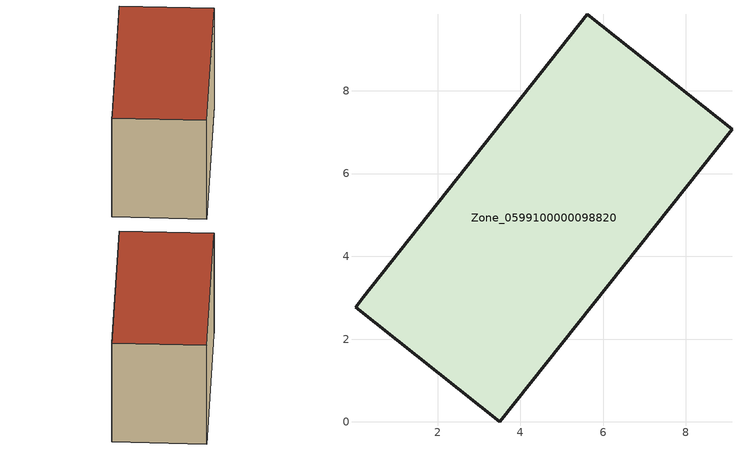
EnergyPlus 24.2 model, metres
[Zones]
Zone_0599100000098820
 floor ground (C_G): 3.51,0 0.02,2.78 0.21,3.01 5.62,9.85 9.11,7.07 z0.54
 wall outside (C_F): 9.11,7.07 5.62,9.85 0.21,3.01 0.02,2.78 3.51,0 9.11,7.07 z0.54:6.23
 roof outside (C_R): 0.02,2.78 3.51,0 9.11,7.07 5.62,9.85 0.21,3.01 z6.23
[BUILDING]
Pand.0599100000098820: North Axis=0; Terrain=City; Loads Convergence Tolerance Value=0.04; Temperature Convergence Tolerance Value=0.4; Solar Distribution=FullExterior; Maximum Number of Warmup Days=25; Minimum Number of Warmup Days=1
[Site:Location]
Rotterdam.The.Hague.AP_ZH_NLD Design_Conditions: Latitude=51.96; Longitude=4.45; Time Zone=1; Elevation=-4.5
[SITE:GROUNDTEMPERATURE:BUILDINGSURFACE]
18, 18, 18, 18, 18, 18, 18, 18, 18, 18, 18, 18
[MATERIAL] Thermal Absorptance=0.9; Solar Absorptance=0.7; Visible Absorptance=0.7
Name | Roughness | Thickness | Conductivity | Density | Specific Heat
G.TC.1946-1964 | MediumSmooth | 0.15 | 1 | 540 | 1210
F.TC.1946-1964 | Rough | 0.3 | 0.857143 | 1920 | 840
R.TC.1946-1964 | MediumRough | 0.2 | 0.235294 | 1500 | 1000
[CONSTRUCTION]
C_G: G.TC.1946-1964
C_F: F.TC.1946-1964
C_R: R.TC.1946-1964
[ZONE]
Zone_0599100000098820: Type=1; Multiplier=1; Ceiling Height=Autocalculate; Volume=Autocalculate; Floor Area=autocalculate; Part of Total Floor Area=Yes
[ZONEINFILTRATION:DESIGNFLOWRATE]
Infil_Zone_0599100000098820: Zone or ZoneList or Space or SpaceList=Zone_0599100000098820; Schedule=AlwaysOn; Design Flow Rate Calculation Method=Flow/Area; Flow Rate per Floor Area=0.003; Constant Term Coefficient=1; Temperature Term Coefficient=0; Velocity Term Coefficient=0; Velocity Squared Term Coefficient=0
[HVACTEMPLATE:ZONE:IDEALLOADSAIRSYSTEM]
Zone_0599100000098820: Maximum Heating Supply Air Temperature=50; Minimum Cooling Supply Air Temperature=13; Maximum Heating Supply Air Humidity Ratio=0.0156; Minimum Cooling Supply Air Humidity Ratio=0.0077; Heating Limit=NoLimit; Cooling Limit=NoLimit; Dehumidification Control Type=ConstantSensibleHeatRatio; Cooling Sensible Heat Ratio=0.7; Dehumidification Setpoint=60; Humidification Control Type=None; Humidification Setpoint=30; Outdoor Air Method=None; Outdoor Air Flow Rate per Person=0.00944; Outdoor Air Flow Rate per Zone Floor Area=0; Outdoor Air Flow Rate per Zone=0; Demand Controlled Ventilation Type=None; Outdoor Air Economizer Type=NoEconomizer; Heat Recovery Type=None; Sensible Heat Recovery Effectiveness=0.7; Latent Heat Recovery Effectiveness=0.65
[ZONECONTROL:THERMOSTAT]
ThermostatControl_Zone_0599100000098820: Zone or ZoneList=Zone_0599100000098820; Control Type Schedule=DualSetpointControlType; Control 1=Thermostat_Zone_0599100000098820; Temperature Difference Between Cutout And Setpoint=0
[THERMOSTATSETPOINT:DUALSETPOINT]
Thermostat_Zone_0599100000098820: Heating Setpoint Temperature Schedule=HeatingSetpoint_Zone_0599100000098820; Cooling Setpoint Temperature Schedule=CoolingSetpoint_Zone_0599100000098820
[SCHEDULE:COMPACT]
HeatingSetpoint_Zone_0599100000098820: Through: 12/31, For: AllDays, Until: 24:00, 21
CoolingSetpoint_Zone_0599100000098820: Through: 12/31, For: AllDays, Until: 24:00, 24
DualSetpointControlType: Through: 12/31, For: AllDays, Until: 24:00, 4
AlwaysOn: Through: 12/31, For: AllDays, Until: 24:00, 1
